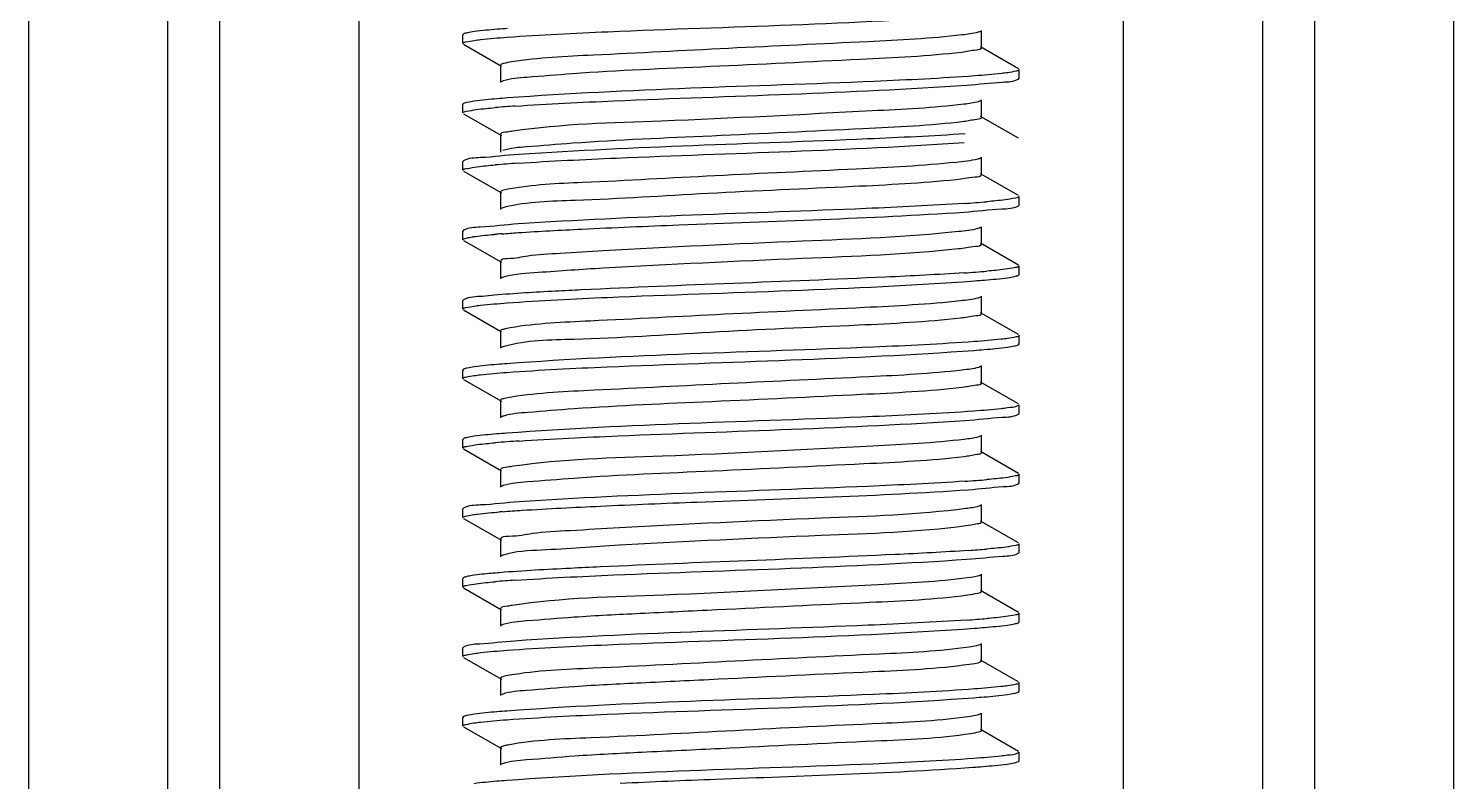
# Model space of a CAD drawing. Extents: x 1725261 to 1937680, y 860327 to 1571294.
# Drawn here: x 1831691.6 to 1832179.8, y 1214257.8 to 1214515.9 of the extents above; entities that cross this region are included whole.
import ezdxf

# ---------------------------------------------------------------- set-up
doc = ezdxf.new("R2010")
doc.units = 0
doc.header["$LTSCALE"] = 1000
doc.header["$MEASUREMENT"] = 0

msp = doc.modelspace()

# ---------------------------------------------------------------- linework, layer by layer
at = {"linetype": 'Continuous'}
for p, q in [((1831691.64, 1215988.29), (1831691.64, 1211247.26)), ((1831739.26, 1215988.29), (1831739.26, 1211247.26)), ((1831757.12, 1215988.29), (1831757.12, 1211247.26)), ((1831804.75, 1215988.29), (1831804.75, 1211247.26)), ((1832066.69, 1215988.29), (1832066.69, 1211247.26)), ((1832114.32, 1215988.29), (1832114.32, 1211247.26)), ((1832132.18, 1215988.29), (1832132.18, 1211247.26)), ((1832179.8, 1215988.29), (1832179.8, 1211247.26)), ((1831840.69, 1214514), (1831840.47, 1214513.74)), ((1832018.08, 1214509.27), (1832018.08, 1214515.22)), ((1831840.47, 1214510.76), (1831840.47, 1214513.74)), ((1831840.47, 1214510.76), (1831840.47, 1214513.74)), ((1831840.69, 1214510.5), (1831853.62, 1214503.02)), ((1832030.75, 1214502.09), (1832017.82, 1214509.57)), ((1831853.36, 1214503.32), (1831853.36, 1214497.36)), ((1832030.97, 1214498.85), (1832030.97, 1214501.83)), ((1832030.97, 1214498.85), (1832030.97, 1214501.83)), ((1832030.75, 1214498.59), (1832030.97, 1214498.85)), ((1831840.69, 1214490.18), (1831840.47, 1214489.92)), ((1831840.47, 1214486.95), (1831840.47, 1214489.92)), ((1831840.47, 1214486.95), (1831840.47, 1214489.92)), ((1832018.08, 1214485.46), (1832018.08, 1214491.41)), ((1831840.69, 1214486.69), (1831853.62, 1214479.2)), ((1832030.75, 1214478.28), (1832017.82, 1214485.76)), ((1831853.36, 1214479.51), (1831853.36, 1214473.55)), ((1831840.69, 1214470.55), (1831840.47, 1214470.29)), ((1831840.47, 1214467.31), (1831840.47, 1214470.29)), ((1831840.47, 1214467.31), (1831840.47, 1214470.29)), ((1832018.08, 1214465.82), (1832018.08, 1214471.78)), ((1831840.69, 1214467.05), (1831853.62, 1214459.57)), ((1832030.75, 1214458.64), (1832017.82, 1214466.12)), ((1831853.36, 1214459.87), (1831853.36, 1214453.92)), ((1832030.75, 1214455.14), (1832030.97, 1214455.41)), ((1832030.97, 1214455.41), (1832030.97, 1214458.38)), ((1832030.97, 1214455.41), (1832030.97, 1214458.38)), ((1831840.69, 1214446.74), (1831840.47, 1214446.48)), ((1831840.47, 1214443.5), (1831840.47, 1214446.48)), ((1831840.47, 1214443.5), (1831840.47, 1214446.48)), ((1832018.08, 1214442.01), (1832018.08, 1214447.96)), ((1831840.69, 1214443.24), (1831853.62, 1214435.76)), ((1832030.75, 1214434.83), (1832017.82, 1214442.31)), ((1831853.36, 1214436.06), (1831853.36, 1214430.1)), ((1832030.75, 1214431.33), (1832030.97, 1214431.59)), ((1832030.97, 1214431.59), (1832030.97, 1214434.57)), ((1832030.97, 1214431.59), (1832030.97, 1214434.57)), ((1831840.69, 1214422.92), (1831840.47, 1214422.66)), ((1831840.47, 1214419.69), (1831840.47, 1214422.66)), ((1831840.47, 1214419.69), (1831840.47, 1214422.66)), ((1832018.08, 1214418.2), (1832018.08, 1214424.15)), ((1831840.69, 1214419.43), (1831853.62, 1214411.94)), ((1832030.75, 1214411.02), (1832017.82, 1214418.5)), ((1831853.36, 1214412.24), (1831853.36, 1214406.29)), ((1832030.75, 1214407.52), (1832030.97, 1214407.78)), ((1832030.97, 1214407.78), (1832030.97, 1214410.76)), ((1832030.97, 1214407.78), (1832030.97, 1214410.76)), ((1831840.69, 1214399.11), (1831840.47, 1214398.85)), ((1831840.47, 1214395.87), (1831840.47, 1214398.85)), ((1831840.47, 1214395.87), (1831840.47, 1214398.85)), ((1832018.08, 1214394.38), (1832018.08, 1214400.34)), ((1831840.69, 1214395.61), (1831853.62, 1214388.13)), ((1832030.75, 1214387.2), (1832017.82, 1214394.69)), ((1831853.36, 1214388.43), (1831853.36, 1214382.48)), ((1832030.75, 1214383.71), (1832030.97, 1214383.97)), ((1832030.97, 1214383.97), (1832030.97, 1214386.94)), ((1832030.97, 1214383.97), (1832030.97, 1214386.94)), ((1831840.69, 1214375.3), (1831840.47, 1214375.04)), ((1831840.47, 1214372.06), (1831840.47, 1214375.04)), ((1831840.47, 1214372.06), (1831840.47, 1214375.04)), ((1832018.08, 1214370.57), (1832018.08, 1214376.53)), ((1831840.69, 1214371.8), (1831853.62, 1214364.32)), ((1832030.75, 1214363.39), (1832017.82, 1214370.87)), ((1831853.36, 1214364.62), (1831853.36, 1214358.67)), ((1832030.97, 1214360.15), (1832030.97, 1214363.13)), ((1832030.97, 1214360.15), (1832030.97, 1214363.13)), ((1832030.75, 1214359.89), (1832030.97, 1214360.15)), ((1831840.69, 1214351.48), (1831840.47, 1214351.22)), ((1831840.47, 1214348.25), (1831840.47, 1214351.22)), ((1831840.47, 1214348.25), (1831840.47, 1214351.22)), ((1831840.69, 1214347.99), (1831853.62, 1214340.5)), ((1832018.08, 1214346.76), (1832018.08, 1214352.71)), ((1832030.75, 1214339.58), (1832017.82, 1214347.06)), ((1831853.36, 1214340.81), (1831853.36, 1214334.85)), ((1832030.97, 1214336.34), (1832030.97, 1214339.32)), ((1832030.97, 1214336.34), (1832030.97, 1214339.32)), ((1832030.75, 1214336.08), (1832030.97, 1214336.34)), ((1832018.08, 1214322.95), (1832018.08, 1214328.9)), ((1831840.69, 1214327.67), (1831840.47, 1214327.41)), ((1831840.47, 1214324.43), (1831840.47, 1214327.41)), ((1831840.47, 1214324.43), (1831840.47, 1214327.41)), ((1831840.69, 1214324.17), (1831853.62, 1214316.69)), ((1832030.75, 1214315.77), (1832017.82, 1214323.25)), ((1831853.36, 1214316.99), (1831853.36, 1214311.04)), ((1832030.97, 1214312.53), (1832030.97, 1214315.51)), ((1832030.97, 1214312.53), (1832030.97, 1214315.51)), ((1832030.75, 1214312.27), (1832030.97, 1214312.53)), ((1832018.08, 1214299.13), (1832018.08, 1214305.09)), ((1831840.69, 1214303.86), (1831840.47, 1214303.6)), ((1831840.47, 1214300.62), (1831840.47, 1214303.6)), ((1831840.47, 1214300.62), (1831840.47, 1214303.6)), ((1831840.69, 1214300.36), (1831853.62, 1214292.88)), ((1832030.75, 1214291.95), (1832017.82, 1214299.44)), ((1831853.36, 1214293.18), (1831853.36, 1214287.23)), ((1832030.97, 1214288.72), (1832030.97, 1214291.69)), ((1832030.97, 1214288.72), (1832030.97, 1214291.69)), ((1831854.1, 1214287.73), (1831853.62, 1214287.53)), ((1832030.75, 1214288.45), (1832030.97, 1214288.72)), ((1831840.69, 1214280.05), (1831840.47, 1214279.79)), ((1831840.47, 1214276.81), (1831840.47, 1214279.79)), ((1831840.47, 1214276.81), (1831840.47, 1214279.79)), ((1832018.08, 1214275.32), (1832018.08, 1214281.27)), ((1831840.69, 1214276.55), (1831853.62, 1214269.07)), ((1832030.75, 1214268.14), (1832017.82, 1214275.62)), ((1831853.36, 1214269.37), (1831853.36, 1214263.41)), ((1832030.97, 1214264.9), (1832030.97, 1214267.88)), ((1832030.97, 1214264.9), (1832030.97, 1214267.88)), ((1831854.05, 1214263.91), (1831853.62, 1214263.72)), ((1832030.75, 1214264.64), (1832030.97, 1214264.9))]:
    msp.add_line(p, q, dxfattribs=at)
for centre, radius, start, end in [((1831885.72, 1214081.91), 408.32, 93.8398, 94.8043), ((1831887.09, 1214044.94), 425.7, 93.7309, 94.7995), ((1831984.56, 1214878.01), 422.95, 273.7477, 274.8005), ((1831876.53, 1214151.48), 294.92, 94.6427, 94.9248), ((1831880.9, 1214097.86), 348.72, 94.4553, 94.6449), ((1831984.52, 1214854.71), 423.47, 273.7437, 274.8009), ((1831887.51, 1213944.45), 430.96, 93.6981, 94.7988), ((1831985, 1214777.25), 417.43, 273.7828, 274.8013), ((1831881.77, 1213991.54), 359.83, 94.4275, 94.5797), ((1831986.51, 1214734.44), 398.37, 273.9093, 274.8037), ((1831885.62, 1213920.68), 407.03, 93.8492, 94.8033), ((1831985.8, 1214719.52), 407.29, 273.8479, 274.803)]:
    msp.add_arc(centre, radius, start, end, dxfattribs=at)
for points, knots in [([(1831855.66, 1214512.93), (1831867.14, 1214513.77), (1831920.54, 1214516.38), (1831974.01, 1214517.42), (1832015.83, 1214520.5)], [0, 0, 0, 0, 0.215407, 1, 1, 1, 1]), ([(1831844.39, 1214514.83), (1831843.59, 1214514.71), (1831842.35, 1214514.5), (1831841.09, 1214514.22), (1831840.7, 1214514)], [0, 0, 0, 0, 0.643741, 1, 1, 1, 1]), ([(1831855.78, 1214515.92), (1831854.62, 1214515.83), (1831850.81, 1214515.53), (1831847.01, 1214515.19), (1831844.39, 1214514.83)], [0, 0, 0, 0, 0.307276, 1, 1, 1, 1]), ([(1832017.82, 1214514.92), (1832017.57, 1214514.78), (1832015.47, 1214514.13), (1832013.3, 1214513.91), (1832011.42, 1214513.69)], [0, 0, 0, 0, 0.131982, 1, 1, 1, 1]), ([(1831840.47, 1214510.76), (1831840.47, 1214511.13), (1831842.37, 1214511.45), (1831843.37, 1214511.71), (1831844.35, 1214511.84)], [0, 0, 0, 0, 0.274415, 1, 1, 1, 1]), ([(1831844.35, 1214511.84), (1831845.07, 1214511.95), (1831848.83, 1214512.41), (1831852.6, 1214512.71), (1831855.66, 1214512.93)], [0, 0, 0, 0, 0.191381, 1, 1, 1, 1]), ([(1832011.42, 1214513.69), (1832000.75, 1214512.44), (1831974.05, 1214511.11), (1831931.95, 1214509.15), (1831891.24, 1214507.01), (1831866.35, 1214505.9), (1831857.06, 1214504.46)], [0, 0, 0, 0, 0.208516, 0.518039, 0.81764, 1, 1, 1, 1]), ([(1832018.08, 1214509.27), (1832018.09, 1214508.65), (1832014.71, 1214508.4), (1832013.09, 1214507.93), (1832011.42, 1214507.74)], [0, 0, 0, 0, 0.268827, 1, 1, 1, 1]), ([(1831857.06, 1214504.46), (1831856.13, 1214504.31), (1831855.14, 1214504.07), (1831853.36, 1214503.68), (1831853.36, 1214503.32)], [0, 0, 0, 0, 0.721013, 1, 1, 1, 1]), ([(1832011.42, 1214507.74), (1831999.84, 1214506.38), (1831971.03, 1214505.05), (1831926.59, 1214502.8), (1831888.41, 1214501.31), (1831864.89, 1214499.33), (1831856.85, 1214498.74), (1831854.25, 1214497.92)], [0, 0, 0, 0, 0.222005, 0.548688, 0.848211, 0.948158, 1, 1, 1, 1]), ([(1832015.83, 1214499.66), (1832004.36, 1214498.82), (1831950.97, 1214496.22), (1831897.49, 1214495.17), (1831855.66, 1214492.09)], [0, 0, 0, 0, 0.215206, 1, 1, 1, 1]), ([(1832027.11, 1214500.75), (1832026.4, 1214500.65), (1832022.65, 1214500.19), (1832018.88, 1214499.89), (1832015.83, 1214499.66)], [0, 0, 0, 0, 0.191317, 1, 1, 1, 1]), ([(1832030.97, 1214501.83), (1832030.97, 1214501.46), (1832029.08, 1214501.14), (1832028.08, 1214500.88), (1832027.11, 1214500.75)], [0, 0, 0, 0, 0.274505, 1, 1, 1, 1]), ([(1831854.25, 1214497.92), (1831854.13, 1214497.88), (1831853.92, 1214497.81), (1831853.71, 1214497.72), (1831853.62, 1214497.67)], [0, 0, 0, 0, 0.563231, 1, 1, 1, 1]), ([(1831858.38, 1214489.31), (1831869.66, 1214490.08), (1831921.21, 1214492.56), (1831972.83, 1214493.75), (1832013.04, 1214496.49)], [0, 0, 0, 0, 0.219091, 1, 1, 1, 1]), ([(1832013.04, 1214496.49), (1832017.14, 1214496.77), (1832022.88, 1214497.56), (1832029.15, 1214497.67), (1832030.74, 1214498.59)], [0, 0, 0, 0, 0.690238, 1, 1, 1, 1]), ([(1831844.35, 1214491.01), (1831843.55, 1214490.9), (1831842.33, 1214490.68), (1831841.08, 1214490.41), (1831840.7, 1214490.18)], [0, 0, 0, 0, 0.643277, 1, 1, 1, 1]), ([(1831855.66, 1214492.09), (1831854.5, 1214492.01), (1831850.72, 1214491.71), (1831846.95, 1214491.37), (1831844.35, 1214491.01)], [0, 0, 0, 0, 0.307434, 1, 1, 1, 1]), ([(1832012.06, 1214489.95), (1832001.64, 1214488.68), (1831967.07, 1214487.03), (1831915.64, 1214484.1), (1831874.42, 1214483.18), (1831857.57, 1214480.72)], [0, 0, 0, 0, 0.203452, 0.669893, 1, 1, 1, 1]), ([(1832017.82, 1214491.11), (1832017.59, 1214490.98), (1832015.7, 1214490.37), (1832013.75, 1214490.16), (1832012.06, 1214489.95)], [0, 0, 0, 0, 0.134844, 1, 1, 1, 1]), ([(1831840.47, 1214486.95), (1831840.47, 1214487.38), (1831842.74, 1214487.66), (1831843.89, 1214487.98), (1831845.03, 1214488.12)], [0, 0, 0, 0, 0.271629, 1, 1, 1, 1]), ([(1832018.08, 1214485.46), (1832018.09, 1214484.9), (1832015.05, 1214484.61), (1832013.57, 1214484.18), (1832012.06, 1214484)], [0, 0, 0, 0, 0.270217, 1, 1, 1, 1]), ([(1831857.57, 1214480.72), (1831856.96, 1214480.63), (1831855.77, 1214480.29), (1831853.36, 1214480.35), (1831853.36, 1214479.51)], [0, 0, 0, 0, 0.421526, 1, 1, 1, 1]), ([(1832012.06, 1214484), (1832000.59, 1214482.59), (1831971.73, 1214481.29), (1831927.09, 1214478.99), (1831888.53, 1214477.53), (1831864.82, 1214475.49), (1831856.74, 1214474.93), (1831854.17, 1214474.08)], [0, 0, 0, 0, 0.219023, 0.546829, 0.848448, 0.948708, 1, 1, 1, 1]), ([(1832012.53, 1214479.8), (1832001.38, 1214479.05), (1831950.44, 1214476.6), (1831899.44, 1214475.36), (1831859.7, 1214472.74)], [0, 0, 0, 0, 0.219007, 1, 1, 1, 1]), ([(1831859.39, 1214469.74), (1831870.62, 1214470.49), (1831921.55, 1214472.93), (1831972.55, 1214474.15), (1832012.21, 1214476.8)], [0, 0, 0, 0, 0.220571, 1, 1, 1, 1]), ([(1831859.7, 1214472.74), (1831855.3, 1214472.45), (1831849.13, 1214471.59), (1831842.41, 1214471.53), (1831840.7, 1214470.55)], [0, 0, 0, 0, 0.691503, 1, 1, 1, 1]), ([(1832009.45, 1214470.03), (1831998.07, 1214468.85), (1831970.49, 1214467.44), (1831927.82, 1214465.57), (1831888.08, 1214463.27), (1831864.27, 1214462.41), (1831855.8, 1214460.8)], [0, 0, 0, 0, 0.222949, 0.537937, 0.832059, 1, 1, 1, 1]), ([(1832017.82, 1214471.48), (1832017.52, 1214471.3), (1832014.74, 1214470.53), (1832011.92, 1214470.28), (1832009.45, 1214470.03)], [0, 0, 0, 0, 0.124926, 1, 1, 1, 1]), ([(1831840.47, 1214467.31), (1831840.47, 1214467.77), (1831842.89, 1214468.04), (1831844.1, 1214468.37), (1831845.32, 1214468.53)], [0, 0, 0, 0, 0.270691, 1, 1, 1, 1]), ([(1832018.08, 1214465.82), (1832018.08, 1214465.04), (1832013.65, 1214464.94), (1832011.61, 1214464.3), (1832009.45, 1214464.07)], [0, 0, 0, 0, 0.265953, 1, 1, 1, 1]), ([(1831855.8, 1214460.8), (1831855.18, 1214460.68), (1831854.48, 1214460.52), (1831853.36, 1214460.13), (1831853.36, 1214459.87)], [0, 0, 0, 0, 0.710384, 1, 1, 1, 1]), ([(1832009.45, 1214464.07), (1831997.72, 1214462.86), (1831969.36, 1214461.42), (1831925.77, 1214459.63), (1831886.14, 1214456.96), (1831862.63, 1214456.57), (1831854.78, 1214454.62)], [0, 0, 0, 0, 0.22824, 0.54962, 0.84357, 1, 1, 1, 1]), ([(1832012.21, 1214455.96), (1832001.01, 1214455.21), (1831950.07, 1214452.77), (1831899.08, 1214451.54), (1831859.39, 1214448.91)], [0, 0, 0, 0, 0.220044, 1, 1, 1, 1]), ([(1832030.97, 1214458.38), (1832030.97, 1214457.93), (1832028.57, 1214457.66), (1832027.37, 1214457.33), (1832026.17, 1214457.17)], [0, 0, 0, 0, 0.270828, 1, 1, 1, 1]), ([(1831854.78, 1214454.62), (1831854.55, 1214454.56), (1831854.15, 1214454.45), (1831853.77, 1214454.3), (1831853.62, 1214454.22)], [0, 0, 0, 0, 0.588567, 1, 1, 1, 1]), ([(1831881.1, 1214447.14), (1831892.22, 1214447.68), (1831935.91, 1214449.57), (1831979.64, 1214450.81), (1832012.17, 1214452.98)], [0, 0, 0, 0, 0.25454, 1, 1, 1, 1]), ([(1832012.17, 1214452.98), (1832016.47, 1214453.27), (1832022.5, 1214454.1), (1832029.07, 1214454.18), (1832030.74, 1214455.14)], [0, 0, 0, 0, 0.69109, 1, 1, 1, 1]), ([(1831859.39, 1214448.91), (1831855.06, 1214448.62), (1831849, 1214447.78), (1831842.38, 1214447.7), (1831840.7, 1214446.74)], [0, 0, 0, 0, 0.691213, 1, 1, 1, 1]), ([(1831853.81, 1214445.53), (1831855.68, 1214445.67), (1831864.77, 1214446.32), (1831873.87, 1214446.79), (1831881.1, 1214447.14)], [0, 0, 0, 0, 0.205696, 1, 1, 1, 1]), ([(1832010.18, 1214446.29), (1831992.46, 1214444.38), (1831951.82, 1214442.89), (1831911.26, 1214440.97), (1831888.49, 1214439.7)], [0, 0, 0, 0, 0.438605, 1, 1, 1, 1]), ([(1832017.82, 1214447.66), (1832017.54, 1214447.5), (1832015.01, 1214446.77), (1832012.43, 1214446.53), (1832010.18, 1214446.29)], [0, 0, 0, 0, 0.127252, 1, 1, 1, 1]), ([(1831840.47, 1214443.5), (1831840.47, 1214443.77), (1831841.76, 1214444.12), (1831842.51, 1214444.29), (1831843.2, 1214444.41)], [0, 0, 0, 0, 0.28203, 1, 1, 1, 1]), ([(1831843.2, 1214444.41), (1831843.7, 1214444.49), (1831846.36, 1214444.88), (1831849.04, 1214445.13), (1831851.21, 1214445.32)], [0, 0, 0, 0, 0.190713, 1, 1, 1, 1]), ([(1832018.08, 1214442.01), (1832018.09, 1214441.29), (1832014.04, 1214441.13), (1832012.15, 1214440.55), (1832010.18, 1214440.34)], [0, 0, 0, 0, 0.266804, 1, 1, 1, 1]), ([(1831888.49, 1214439.7), (1831883.6, 1214439.42), (1831875.24, 1214438.81), (1831863.49, 1214438.27), (1831858.1, 1214436.95), (1831853.37, 1214436.9), (1831853.36, 1214436.06)], [0, 0, 0, 0, 0.415, 0.730895, 0.928614, 1, 1, 1, 1]), ([(1832010.18, 1214440.34), (1831992.46, 1214438.43), (1831951.82, 1214436.94), (1831911.26, 1214435.02), (1831888.49, 1214433.74)], [0, 0, 0, 0, 0.438605, 1, 1, 1, 1]), ([(1831888.49, 1214433.74), (1831881.08, 1214433.33), (1831869.82, 1214432.43), (1831858.4, 1214431.77), (1831854.62, 1214430.77)], [0, 0, 0, 0, 0.654734, 1, 1, 1, 1]), ([(1832012.17, 1214432.15), (1832003.18, 1214431.55), (1831959.5, 1214429.37), (1831915.79, 1214427.99), (1831881.1, 1214426.3)], [0, 0, 0, 0, 0.205964, 1, 1, 1, 1]), ([(1832030.97, 1214434.57), (1832030.97, 1214434.12), (1832028.58, 1214433.84), (1832027.38, 1214433.51), (1832026.17, 1214433.36)], [0, 0, 0, 0, 0.270838, 1, 1, 1, 1]), ([(1832027.06, 1214430.5), (1832027.86, 1214430.62), (1832029.09, 1214430.83), (1832030.35, 1214431.11), (1832030.74, 1214431.33)], [0, 0, 0, 0, 0.643619, 1, 1, 1, 1]), ([(1831881.1, 1214426.3), (1831878.12, 1214426.16), (1831868.15, 1214425.65), (1831858.18, 1214425.08), (1831851.21, 1214424.48)], [0, 0, 0, 0, 0.299335, 1, 1, 1, 1]), ([(1831854.62, 1214430.77), (1831854.42, 1214430.71), (1831854.08, 1214430.61), (1831853.75, 1214430.48), (1831853.62, 1214430.41)], [0, 0, 0, 0, 0.581773, 1, 1, 1, 1]), ([(1831855.58, 1214421.85), (1831867.03, 1214422.69), (1831920.4, 1214425.3), (1831973.85, 1214426.35), (1832015.67, 1214429.41)], [0, 0, 0, 0, 0.214998, 1, 1, 1, 1]), ([(1832015.67, 1214429.41), (1832016.84, 1214429.5), (1832020.64, 1214429.8), (1832024.44, 1214430.14), (1832027.06, 1214430.5)], [0, 0, 0, 0, 0.307332, 1, 1, 1, 1]), ([(1831851.21, 1214424.48), (1831849.86, 1214424.36), (1831846.39, 1214423.89), (1831842.59, 1214424.02), (1831840.7, 1214422.92)], [0, 0, 0, 0, 0.38307, 1, 1, 1, 1]), ([(1831844.32, 1214420.77), (1831845.03, 1214420.87), (1831848.78, 1214421.33), (1831852.54, 1214421.63), (1831855.58, 1214421.85)], [0, 0, 0, 0, 0.19129, 1, 1, 1, 1]), ([(1832010.87, 1214422.55), (1831999.98, 1214421.33), (1831973.02, 1214419.97), (1831930.73, 1214418.03), (1831890.29, 1214415.86), (1831865.72, 1214414.81), (1831856.66, 1214413.32)], [0, 0, 0, 0, 0.212745, 0.523869, 0.821865, 1, 1, 1, 1]), ([(1832017.82, 1214423.85), (1832017.56, 1214423.7), (1832015.27, 1214423.01), (1832012.91, 1214422.78), (1832010.87, 1214422.55)], [0, 0, 0, 0, 0.129757, 1, 1, 1, 1]), ([(1831840.47, 1214419.69), (1831840.47, 1214420.06), (1831842.36, 1214420.37), (1831843.35, 1214420.63), (1831844.32, 1214420.77)], [0, 0, 0, 0, 0.27455, 1, 1, 1, 1]), ([(1832010.87, 1214416.6), (1831999.28, 1214415.3), (1831970.7, 1214413.87), (1831926.51, 1214412.09), (1831886.24, 1214409.18), (1831862.26, 1214409.09), (1831854.49, 1214406.92)], [0, 0, 0, 0, 0.223258, 0.547569, 0.845448, 1, 1, 1, 1]), ([(1832018.08, 1214418.2), (1832018.09, 1214417.53), (1832014.41, 1214417.32), (1832012.67, 1214416.8), (1832010.87, 1214416.6)], [0, 0, 0, 0, 0.26783, 1, 1, 1, 1]), ([(1831856.66, 1214413.32), (1831855.83, 1214413.19), (1831854.93, 1214412.97), (1831853.36, 1214412.58), (1831853.36, 1214412.24)], [0, 0, 0, 0, 0.718436, 1, 1, 1, 1]), ([(1831854.49, 1214406.92), (1831854.32, 1214406.87), (1831854.02, 1214406.78), (1831853.74, 1214406.66), (1831853.62, 1214406.59)], [0, 0, 0, 0, 0.575828, 1, 1, 1, 1]), ([(1832015.67, 1214408.58), (1832004.18, 1214407.74), (1831950.81, 1214405.14), (1831897.36, 1214404.09), (1831855.58, 1214401.01)], [0, 0, 0, 0, 0.215728, 1, 1, 1, 1]), ([(1832015.5, 1214405.59), (1832016.69, 1214405.68), (1832020.53, 1214405.97), (1832024.37, 1214406.31), (1832027.01, 1214406.68)], [0, 0, 0, 0, 0.307278, 1, 1, 1, 1]), ([(1832027.06, 1214409.67), (1832026.34, 1214409.56), (1832022.55, 1214409.1), (1832018.75, 1214408.8), (1832015.67, 1214408.58)], [0, 0, 0, 0, 0.19147, 1, 1, 1, 1]), ([(1832027.01, 1214406.68), (1832027.83, 1214406.8), (1832029.07, 1214407.01), (1832030.35, 1214407.29), (1832030.74, 1214407.52)], [0, 0, 0, 0, 0.644079, 1, 1, 1, 1]), ([(1832030.97, 1214410.76), (1832030.97, 1214410.38), (1832029.05, 1214410.06), (1832028.04, 1214409.8), (1832027.06, 1214409.67)], [0, 0, 0, 0, 0.274248, 1, 1, 1, 1]), ([(1831855.52, 1214398.03), (1831866.95, 1214398.88), (1831920.28, 1214401.48), (1831973.69, 1214402.54), (1832015.5, 1214405.59)], [0, 0, 0, 0, 0.214643, 1, 1, 1, 1]), ([(1831840.47, 1214395.87), (1831840.47, 1214396.24), (1831842.35, 1214396.56), (1831843.34, 1214396.82), (1831844.3, 1214396.95)], [0, 0, 0, 0, 0.274625, 1, 1, 1, 1]), ([(1831844.32, 1214399.93), (1831843.53, 1214399.82), (1831842.32, 1214399.61), (1831841.08, 1214399.33), (1831840.7, 1214399.11)], [0, 0, 0, 0, 0.642977, 1, 1, 1, 1]), ([(1831844.3, 1214396.95), (1831845.02, 1214397.05), (1831848.74, 1214397.51), (1831852.49, 1214397.81), (1831855.52, 1214398.03)], [0, 0, 0, 0, 0.191275, 1, 1, 1, 1]), ([(1831855.58, 1214401.01), (1831854.42, 1214400.93), (1831850.66, 1214400.63), (1831846.9, 1214400.3), (1831844.32, 1214399.93)], [0, 0, 0, 0, 0.307533, 1, 1, 1, 1]), ([(1832011.53, 1214398.82), (1832000.9, 1214397.56), (1831974.26, 1214396.23), (1831932.19, 1214394.27), (1831891.43, 1214392.14), (1831866.48, 1214391.02), (1831857.15, 1214389.59)], [0, 0, 0, 0, 0.207666, 0.516866, 0.81679, 1, 1, 1, 1]), ([(1832017.82, 1214400.04), (1832017.58, 1214399.89), (1832015.51, 1214399.25), (1832013.38, 1214399.03), (1832011.53, 1214398.82)], [0, 0, 0, 0, 0.132446, 1, 1, 1, 1]), ([(1832011.53, 1214392.86), (1832000.04, 1214391.51), (1831971.37, 1214390.18), (1831927.06, 1214387.94), (1831888.89, 1214386.43), (1831865.2, 1214384.49), (1831857.06, 1214383.86), (1831854.38, 1214383.07)], [0, 0, 0, 0, 0.220439, 0.545965, 0.845865, 0.946757, 1, 1, 1, 1]), ([(1832018.08, 1214394.38), (1832018.09, 1214393.78), (1832014.77, 1214393.52), (1832013.17, 1214393.06), (1832011.53, 1214392.86)], [0, 0, 0, 0, 0.269044, 1, 1, 1, 1]), ([(1831857.15, 1214389.59), (1831856.19, 1214389.44), (1831855.18, 1214389.19), (1831853.36, 1214388.8), (1831853.36, 1214388.43)], [0, 0, 0, 0, 0.721489, 1, 1, 1, 1]), ([(1831854.38, 1214383.07), (1831854.23, 1214383.03), (1831853.97, 1214382.95), (1831853.72, 1214382.84), (1831853.62, 1214382.78)], [0, 0, 0, 0, 0.570334, 1, 1, 1, 1]), ([(1832015.5, 1214384.75), (1832003.99, 1214383.91), (1831950.66, 1214381.32), (1831897.25, 1214380.27), (1831855.52, 1214377.2)], [0, 0, 0, 0, 0.216242, 1, 1, 1, 1]), ([(1832012.54, 1214381.57), (1832016.75, 1214381.85), (1832022.66, 1214382.67), (1832029.1, 1214382.76), (1832030.74, 1214383.71)], [0, 0, 0, 0, 0.69073, 1, 1, 1, 1]), ([(1832027.01, 1214385.85), (1832026.28, 1214385.75), (1832022.46, 1214385.28), (1832018.61, 1214384.98), (1832015.5, 1214384.75)], [0, 0, 0, 0, 0.191504, 1, 1, 1, 1]), ([(1832030.97, 1214386.94), (1832030.97, 1214386.82), (1832029.56, 1214385.93), (1832028.27, 1214386.02), (1832027.01, 1214385.85)], [0, 0, 0, 0, 0.088885, 1, 1, 1, 1]), ([(1831855.52, 1214377.2), (1831854.37, 1214377.11), (1831850.62, 1214376.82), (1831846.88, 1214376.48), (1831844.3, 1214376.12)], [0, 0, 0, 0, 0.307553, 1, 1, 1, 1]), ([(1831859.71, 1214374.51), (1831870.99, 1214375.26), (1831921.93, 1214377.69), (1831972.93, 1214378.9), (1832012.54, 1214381.57)], [0, 0, 0, 0, 0.221629, 1, 1, 1, 1]), ([(1831840.47, 1214372.06), (1831840.47, 1214372.52), (1831842.92, 1214372.79), (1831844.14, 1214373.13), (1831845.37, 1214373.28)], [0, 0, 0, 0, 0.270507, 1, 1, 1, 1]), ([(1831844.3, 1214376.12), (1831843.52, 1214376), (1831842.31, 1214375.79), (1831841.08, 1214375.52), (1831840.7, 1214375.3)], [0, 0, 0, 0, 0.642812, 1, 1, 1, 1]), ([(1832012.16, 1214375.08), (1832001.79, 1214373.8), (1831967.27, 1214372.15), (1831915.84, 1214369.23), (1831874.57, 1214368.29), (1831857.66, 1214365.85)], [0, 0, 0, 0, 0.202603, 0.668804, 1, 1, 1, 1]), ([(1832017.82, 1214376.22), (1832017.6, 1214376.09), (1832015.74, 1214375.49), (1832013.82, 1214375.28), (1832012.16, 1214375.08)], [0, 0, 0, 0, 0.135346, 1, 1, 1, 1]), ([(1832012.16, 1214369.13), (1832000.78, 1214367.72), (1831972.07, 1214366.42), (1831927.55, 1214364.14), (1831889, 1214362.64), (1831865.13, 1214360.65), (1831856.94, 1214360.05), (1831854.29, 1214359.23)], [0, 0, 0, 0, 0.21746, 0.544109, 0.846107, 0.947311, 1, 1, 1, 1]), ([(1832018.08, 1214370.57), (1832018.09, 1214370.02), (1832015.11, 1214369.72), (1832013.65, 1214369.31), (1832012.16, 1214369.13)], [0, 0, 0, 0, 0.270473, 1, 1, 1, 1]), ([(1831857.66, 1214365.85), (1831857.03, 1214365.76), (1831855.82, 1214365.41), (1831853.36, 1214365.49), (1831853.36, 1214364.62)], [0, 0, 0, 0, 0.421733, 1, 1, 1, 1]), ([(1832030.97, 1214363.13), (1832030.97, 1214362.69), (1832028.61, 1214362.41), (1832027.43, 1214362.08), (1832026.24, 1214361.93)], [0, 0, 0, 0, 0.271064, 1, 1, 1, 1]), ([(1831854.29, 1214359.23), (1831854.16, 1214359.2), (1831853.93, 1214359.12), (1831853.71, 1214359.02), (1831853.62, 1214358.97)], [0, 0, 0, 0, 0.565364, 1, 1, 1, 1]), ([(1832012.54, 1214360.73), (1832001.4, 1214359.98), (1831950.46, 1214357.53), (1831899.46, 1214356.3), (1831859.71, 1214353.68)], [0, 0, 0, 0, 0.218973, 1, 1, 1, 1]), ([(1831887.55, 1214352.19), (1831898.61, 1214352.7), (1831940.65, 1214354.49), (1831982.73, 1214355.69), (1832013.67, 1214357.83)], [0, 0, 0, 0, 0.263095, 1, 1, 1, 1]), ([(1832013.67, 1214357.83), (1832017.62, 1214358.11), (1832023.16, 1214358.87), (1832029.2, 1214359.01), (1832030.74, 1214359.89)], [0, 0, 0, 0, 0.689563, 1, 1, 1, 1]), ([(1831859.71, 1214353.68), (1831855.3, 1214353.38), (1831849.14, 1214352.53), (1831842.41, 1214352.47), (1831840.7, 1214351.48)], [0, 0, 0, 0, 0.691512, 1, 1, 1, 1]), ([(1831840.47, 1214348.25), (1831840.47, 1214348.56), (1831842.01, 1214348.9), (1831842.87, 1214349.11), (1831843.67, 1214349.23)], [0, 0, 0, 0, 0.278252, 1, 1, 1, 1]), ([(1831843.67, 1214349.23), (1831844.27, 1214349.33), (1831847.38, 1214349.74), (1831850.51, 1214350.01), (1831853.04, 1214350.22)], [0, 0, 0, 0, 0.191021, 1, 1, 1, 1]), ([(1831853.99, 1214350.29), (1831856.24, 1214350.47), (1831867.42, 1214351.23), (1831878.61, 1214351.78), (1831887.55, 1214352.19)], [0, 0, 0, 0, 0.201424, 1, 1, 1, 1]), ([(1832012.76, 1214351.34), (1831996.33, 1214349.2), (1831956.63, 1214347.98), (1831917.09, 1214345.98), (1831894.06, 1214344.75)], [0, 0, 0, 0, 0.418207, 1, 1, 1, 1]), ([(1832017.82, 1214352.41), (1832017.61, 1214352.29), (1832015.96, 1214351.73), (1832014.24, 1214351.54), (1832012.76, 1214351.34)], [0, 0, 0, 0, 0.138483, 1, 1, 1, 1]), ([(1831894.06, 1214344.75), (1831888.44, 1214344.45), (1831878.8, 1214343.76), (1831865.18, 1214343.25), (1831858.96, 1214341.69), (1831853.36, 1214341.79), (1831853.36, 1214340.81)], [0, 0, 0, 0, 0.411949, 0.728681, 0.928197, 1, 1, 1, 1]), ([(1832012.76, 1214345.39), (1831996.33, 1214343.25), (1831956.63, 1214342.03), (1831917.09, 1214340.02), (1831894.06, 1214338.8)], [0, 0, 0, 0, 0.418207, 1, 1, 1, 1]), ([(1832018.08, 1214346.76), (1832018.08, 1214346.26), (1832015.43, 1214345.93), (1832014.1, 1214345.56), (1832012.76, 1214345.39)], [0, 0, 0, 0, 0.272138, 1, 1, 1, 1]), ([(1831894.06, 1214338.8), (1831885.17, 1214338.32), (1831871.98, 1214337.14), (1831858.43, 1214336.75), (1831854.21, 1214335.4)], [0, 0, 0, 0, 0.668187, 1, 1, 1, 1]), ([(1832030.97, 1214339.32), (1832030.97, 1214338.9), (1832028.78, 1214338.61), (1832027.66, 1214338.3), (1832026.55, 1214338.16)], [0, 0, 0, 0, 0.272105, 1, 1, 1, 1]), ([(1831854.21, 1214335.4), (1831854.1, 1214335.36), (1831853.9, 1214335.29), (1831853.7, 1214335.2), (1831853.62, 1214335.15)], [0, 0, 0, 0, 0.560801, 1, 1, 1, 1]), ([(1831858.29, 1214326.79), (1831869.58, 1214327.56), (1831921.2, 1214330.05), (1831972.87, 1214331.24), (1832013.14, 1214333.98)], [0, 0, 0, 0, 0.218971, 1, 1, 1, 1]), ([(1832013.67, 1214337), (1832005.26, 1214336.42), (1831963.23, 1214334.27), (1831921.17, 1214332.91), (1831887.55, 1214331.35)], [0, 0, 0, 0, 0.200271, 1, 1, 1, 1]), ([(1832013.14, 1214333.98), (1832017.21, 1214334.26), (1832022.93, 1214335.05), (1832029.15, 1214335.17), (1832030.74, 1214336.08)], [0, 0, 0, 0, 0.690138, 1, 1, 1, 1]), ([(1831843.67, 1214328.4), (1831843.03, 1214328.3), (1831842.03, 1214328.11), (1831841.02, 1214327.86), (1831840.7, 1214327.67)], [0, 0, 0, 0, 0.635229, 1, 1, 1, 1]), ([(1831853.04, 1214329.38), (1831852.08, 1214329.3), (1831848.95, 1214329.04), (1831845.82, 1214328.73), (1831843.67, 1214328.4)], [0, 0, 0, 0, 0.308017, 1, 1, 1, 1]), ([(1831887.55, 1214331.35), (1831884.13, 1214331.2), (1831872.62, 1214330.64), (1831861.11, 1214330.03), (1831853.04, 1214329.38)], [0, 0, 0, 0, 0.296988, 1, 1, 1, 1]), ([(1832017.82, 1214328.6), (1832017.63, 1214328.49), (1832016.17, 1214327.98), (1832014.64, 1214327.79), (1832013.33, 1214327.61)], [0, 0, 0, 0, 0.141904, 1, 1, 1, 1]), ([(1831840.47, 1214324.43), (1831840.47, 1214324.87), (1831842.74, 1214325.15), (1831843.89, 1214325.46), (1831845.03, 1214325.61)], [0, 0, 0, 0, 0.271637, 1, 1, 1, 1]), ([(1832013.33, 1214327.61), (1832003.19, 1214326.21), (1831968.41, 1214324.65), (1831916.49, 1214321.55), (1831874.46, 1214320.76), (1831857.29, 1214318.17)], [0, 0, 0, 0, 0.196527, 0.666696, 1, 1, 1, 1]), ([(1832013.33, 1214321.65), (1832002.22, 1214320.12), (1831973.49, 1214318.9), (1831936.08, 1214317.01), (1831902.36, 1214315.41), (1831880.62, 1214314.36), (1831865.06, 1214312.99), (1831856.77, 1214312.44), (1831854.15, 1214311.57)], [0, 0, 0, 0, 0.211039, 0.539644, 0.704709, 0.845991, 0.948071, 1, 1, 1, 1]), ([(1832018.08, 1214322.95), (1832018.08, 1214322.49), (1832015.74, 1214322.14), (1832014.53, 1214321.82), (1832013.33, 1214321.65)], [0, 0, 0, 0, 0.274084, 1, 1, 1, 1]), ([(1831857.29, 1214318.17), (1831856.71, 1214318.08), (1831855.6, 1214317.76), (1831853.36, 1214317.79), (1831853.36, 1214316.99)], [0, 0, 0, 0, 0.420596, 1, 1, 1, 1]), ([(1832030.97, 1214315.51), (1832030.97, 1214315.07), (1832028.7, 1214314.79), (1832027.54, 1214314.48), (1832026.4, 1214314.33)], [0, 0, 0, 0, 0.271601, 1, 1, 1, 1]), ([(1831854.15, 1214311.57), (1831854.05, 1214311.53), (1831853.87, 1214311.47), (1831853.69, 1214311.38), (1831853.62, 1214311.34)], [0, 0, 0, 0, 0.556813, 1, 1, 1, 1]), ([(1831855.58, 1214302.79), (1831867.03, 1214303.63), (1831920.4, 1214306.23), (1831973.85, 1214307.29), (1832015.68, 1214310.35)], [0, 0, 0, 0, 0.215007, 1, 1, 1, 1]), ([(1832013.14, 1214313.15), (1832001.84, 1214312.38), (1831950.23, 1214309.89), (1831898.55, 1214308.7), (1831858.29, 1214305.96)], [0, 0, 0, 0, 0.219019, 1, 1, 1, 1]), ([(1832015.68, 1214310.35), (1832016.85, 1214310.44), (1832020.65, 1214310.73), (1832024.44, 1214311.07), (1832027.06, 1214311.44)], [0, 0, 0, 0, 0.307335, 1, 1, 1, 1]), ([(1832027.06, 1214311.44), (1832027.86, 1214311.55), (1832029.09, 1214311.77), (1832030.35, 1214312.04), (1832030.74, 1214312.27)], [0, 0, 0, 0, 0.643606, 1, 1, 1, 1]), ([(1831858.29, 1214305.96), (1831854.22, 1214305.68), (1831848.51, 1214304.89), (1831842.29, 1214304.77), (1831840.7, 1214303.86)], [0, 0, 0, 0, 0.690145, 1, 1, 1, 1]), ([(1832017.82, 1214304.79), (1832017.4, 1214304.54), (1832016.05, 1214304.23), (1832014.73, 1214304), (1832013.87, 1214303.87)], [0, 0, 0, 0, 0.359626, 1, 1, 1, 1]), ([(1831840.47, 1214300.62), (1831840.47, 1214300.99), (1831842.36, 1214301.31), (1831843.35, 1214301.57), (1831844.32, 1214301.7)], [0, 0, 0, 0, 0.274548, 1, 1, 1, 1]), ([(1831844.32, 1214301.7), (1831845.03, 1214301.8), (1831848.78, 1214302.26), (1831852.54, 1214302.56), (1831855.58, 1214302.79)], [0, 0, 0, 0, 0.19129, 1, 1, 1, 1]), ([(1832013.87, 1214303.87), (1832003.67, 1214302.38), (1831976.84, 1214301.2), (1831933.89, 1214299.09), (1831891.69, 1214296.82), (1831865.8, 1214295.84), (1831856.35, 1214294.2)], [0, 0, 0, 0, 0.195916, 0.50941, 0.817674, 1, 1, 1, 1]), ([(1832018.08, 1214299.13), (1832018.08, 1214299), (1832016.61, 1214298.02), (1832015.21, 1214298.11), (1832013.87, 1214297.92)], [0, 0, 0, 0, 0.090979, 1, 1, 1, 1]), ([(1832013.87, 1214297.92), (1832002.91, 1214296.32), (1831974.19, 1214295.15), (1831936.72, 1214293.22), (1831902.71, 1214291.62), (1831880.74, 1214290.56), (1831865.05, 1214289.16), (1831856.71, 1214288.63), (1831854.1, 1214287.73)], [0, 0, 0, 0, 0.207622, 0.537088, 0.703334, 0.845682, 0.948308, 1, 1, 1, 1]), ([(1831856.35, 1214294.2), (1831855.59, 1214294.07), (1831854.77, 1214293.88), (1831853.36, 1214293.48), (1831853.36, 1214293.18)], [0, 0, 0, 0, 0.716188, 1, 1, 1, 1]), ([(1832015.68, 1214289.51), (1832004.18, 1214288.67), (1831950.81, 1214286.07), (1831897.37, 1214285.03), (1831855.58, 1214281.95)], [0, 0, 0, 0, 0.215715, 1, 1, 1, 1]), ([(1832027.06, 1214290.6), (1832026.34, 1214290.5), (1832022.55, 1214290.04), (1832018.75, 1214289.74), (1832015.68, 1214289.51)], [0, 0, 0, 0, 0.191467, 1, 1, 1, 1]), ([(1832030.97, 1214291.69), (1832030.97, 1214291.32), (1832029.05, 1214291), (1832028.04, 1214290.74), (1832027.06, 1214290.6)], [0, 0, 0, 0, 0.274254, 1, 1, 1, 1]), ([(1831855.52, 1214278.97), (1831866.95, 1214279.81), (1831920.28, 1214282.41), (1831973.69, 1214283.48), (1832015.51, 1214286.53)], [0, 0, 0, 0, 0.214657, 1, 1, 1, 1]), ([(1832015.51, 1214286.53), (1832016.69, 1214286.61), (1832020.53, 1214286.91), (1832024.37, 1214287.25), (1832027.02, 1214287.62)], [0, 0, 0, 0, 0.307279, 1, 1, 1, 1]), ([(1832027.02, 1214287.62), (1832027.83, 1214287.73), (1832029.08, 1214287.95), (1832030.35, 1214288.23), (1832030.74, 1214288.45)], [0, 0, 0, 0, 0.644063, 1, 1, 1, 1]), ([(1831844.32, 1214280.87), (1831843.53, 1214280.76), (1831842.32, 1214280.54), (1831841.08, 1214280.27), (1831840.7, 1214280.05)], [0, 0, 0, 0, 0.642982, 1, 1, 1, 1]), ([(1831855.58, 1214281.95), (1831854.42, 1214281.86), (1831850.66, 1214281.57), (1831846.91, 1214281.23), (1831844.32, 1214280.87)], [0, 0, 0, 0, 0.307532, 1, 1, 1, 1]), ([(1832014.38, 1214280.13), (1832004.24, 1214278.56), (1831977.21, 1214277.44), (1831933.87, 1214275.29), (1831891.32, 1214272.92), (1831865.26, 1214272.06), (1831855.91, 1214270.31)], [0, 0, 0, 0, 0.193768, 0.50974, 0.82028, 1, 1, 1, 1]), ([(1832017.82, 1214280.97), (1832017.45, 1214280.76), (1832016.28, 1214280.46), (1832015.12, 1214280.25), (1832014.38, 1214280.13)], [0, 0, 0, 0, 0.365017, 1, 1, 1, 1]), ([(1831840.47, 1214276.81), (1831840.47, 1214277.18), (1831842.35, 1214277.5), (1831843.34, 1214277.75), (1831844.3, 1214277.89)], [0, 0, 0, 0, 0.274622, 1, 1, 1, 1]), ([(1831844.3, 1214277.89), (1831845.02, 1214277.99), (1831848.75, 1214278.45), (1831852.49, 1214278.75), (1831855.52, 1214278.97)], [0, 0, 0, 0, 0.191276, 1, 1, 1, 1]), ([(1832018.08, 1214275.32), (1832018.08, 1214274.96), (1832016.3, 1214274.57), (1832015.31, 1214274.32), (1832014.38, 1214274.18)], [0, 0, 0, 0, 0.278995, 1, 1, 1, 1]), ([(1831855.91, 1214270.31), (1831855.26, 1214270.19), (1831854.54, 1214270.03), (1831853.36, 1214269.63), (1831853.36, 1214269.37)], [0, 0, 0, 0, 0.712168, 1, 1, 1, 1]), ([(1832014.38, 1214274.18), (1832003.58, 1214272.5), (1831974.89, 1214271.42), (1831937.38, 1214269.44), (1831903.09, 1214267.82), (1831880.88, 1214266.77), (1831865.07, 1214265.33), (1831856.65, 1214264.83), (1831854.05, 1214263.91)], [0, 0, 0, 0, 0.20408, 0.534343, 0.70178, 0.845233, 0.948467, 1, 1, 1, 1]), ([(1832015.51, 1214265.69), (1832004, 1214264.85), (1831950.66, 1214262.25), (1831897.25, 1214261.21), (1831855.52, 1214258.13)], [0, 0, 0, 0, 0.216223, 1, 1, 1, 1]), ([(1832027.02, 1214266.78), (1832026.29, 1214266.68), (1832022.46, 1214266.22), (1832018.62, 1214265.92), (1832015.51, 1214265.69)], [0, 0, 0, 0, 0.191504, 1, 1, 1, 1]), ([(1832030.97, 1214267.88), (1832030.97, 1214267.76), (1832029.56, 1214266.87), (1832028.27, 1214266.96), (1832027.02, 1214266.78)], [0, 0, 0, 0, 0.088893, 1, 1, 1, 1]), ([(1831894.3, 1214257.24), (1831905.22, 1214257.73), (1831945.48, 1214259.42), (1831985.79, 1214260.57), (1832015.09, 1214262.68)], [0, 0, 0, 0, 0.271117, 1, 1, 1, 1]), ([(1832015.09, 1214262.68), (1832016.3, 1214262.77), (1832020.24, 1214263.07), (1832024.19, 1214263.42), (1832026.9, 1214263.79)], [0, 0, 0, 0, 0.307137, 1, 1, 1, 1]), ([(1832026.9, 1214263.79), (1832027.74, 1214263.91), (1832029.03, 1214264.13), (1832030.34, 1214264.41), (1832030.74, 1214264.64)], [0, 0, 0, 0, 0.645207, 1, 1, 1, 1]), ([(1831855.52, 1214258.13), (1831854.37, 1214258.05), (1831850.62, 1214257.75), (1831846.88, 1214257.42), (1831844.3, 1214257.05)], [0, 0, 0, 0, 0.307553, 1, 1, 1, 1])]:
    msp.add_open_spline(points, degree=3, knots=knots, dxfattribs=at)
for points in [[(1831845.03, 1214488.12), (1831847.19, 1214488.41), (1831849.36, 1214488.61), (1831851.52, 1214488.79)], [(1831845.32, 1214468.53), (1831847.36, 1214468.78), (1831849.42, 1214468.98), (1831851.48, 1214469.15)], [(1832026.17, 1214457.17), (1832024.11, 1214456.91), (1832022.03, 1214456.72), (1832019.96, 1214456.54)], [(1832026.17, 1214433.36), (1832024.11, 1214433.1), (1832022.04, 1214432.91), (1832019.96, 1214432.73)], [(1831845.37, 1214373.28), (1831847.4, 1214373.54), (1831849.43, 1214373.73), (1831851.46, 1214373.9)], [(1832026.24, 1214361.93), (1832024.15, 1214361.66), (1832022.04, 1214361.47), (1832019.94, 1214361.29)], [(1832026.55, 1214338.16), (1832024.33, 1214337.86), (1832022.1, 1214337.66), (1832019.87, 1214337.47)], [(1831845.03, 1214325.61), (1831847.19, 1214325.89), (1831849.36, 1214326.1), (1831851.54, 1214326.28)], [(1832026.4, 1214314.33), (1832024.24, 1214314.05), (1832022.07, 1214313.84), (1832019.9, 1214313.66)]]:
    msp.add_open_spline(points, degree=3, dxfattribs=at)

doc.saveas('drawing.dxf')
